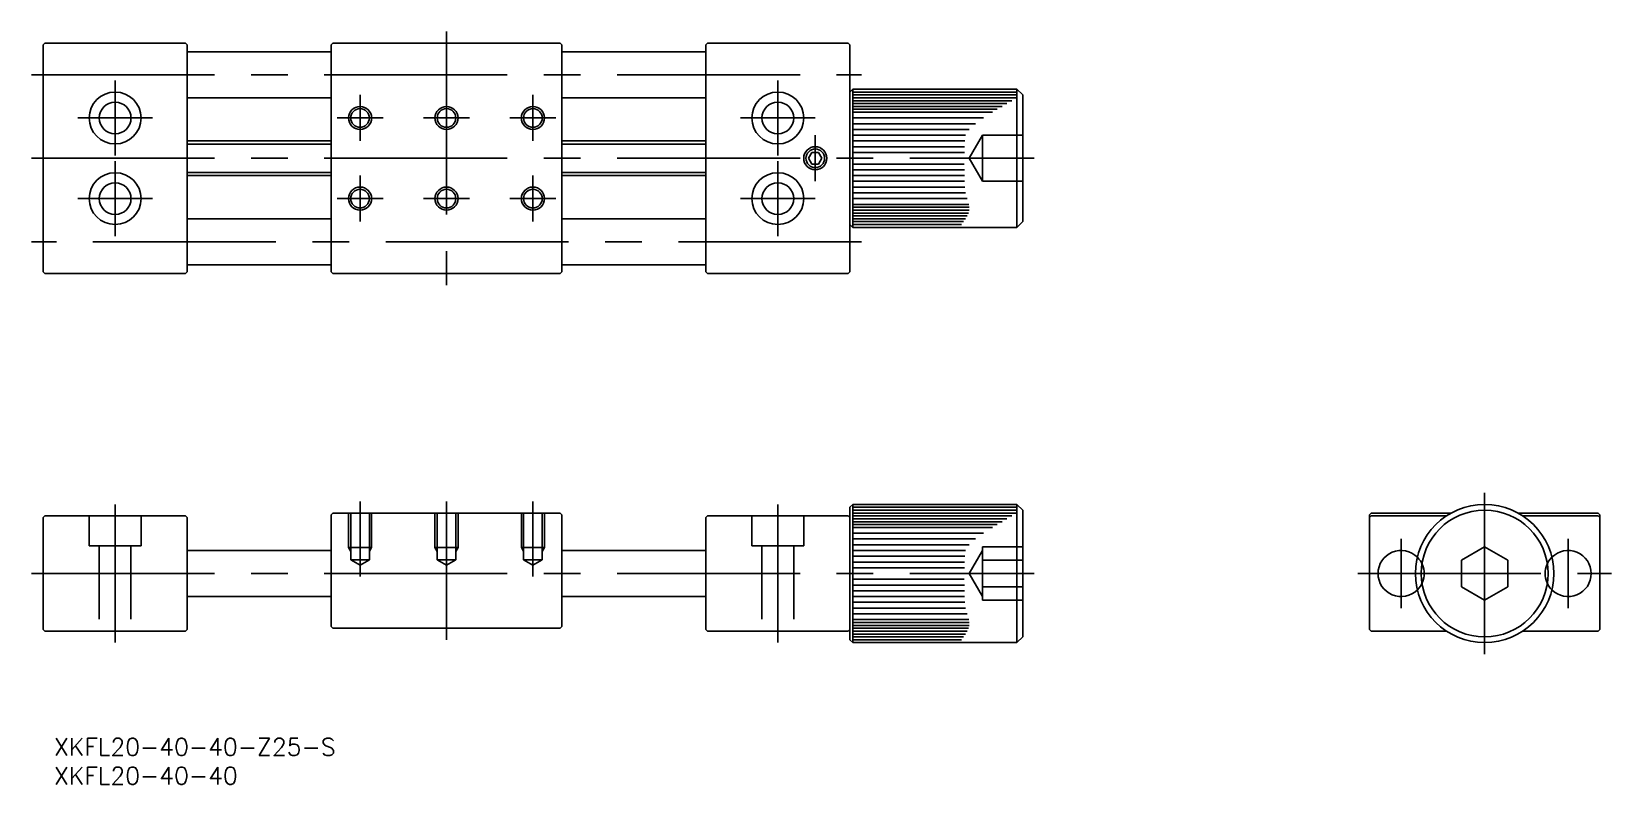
# Model space of a CAD drawing. Extents: x -252 to 22, y -37 to 94.
import ezdxf

# ---------------------------------------------------------------- set-up
doc = ezdxf.new("R2010")
doc.units = 0
doc.linetypes.add('CENTER', pattern=[50.8, 31.75, -6.35, 6.35, -6.35])
doc.linetypes.add('DASHED', pattern=[19.05, 12.7, -6.35])
doc.layers.get('0').update_dxf_attribs({"linetype": 'CONTINUOUS'})
doc.layers.add('CENTER', color=1, linetype='CONTINUOUS')
doc.styles.get("Standard").update_dxf_attribs({"font": 'txt.shx', "height": 3, "bigfont": 'bigfont.shx'})

# ---------------------------------------------------------------- blocks, each defined once
blk = doc.blocks.new('*U2')
at = {"color": 7, "linetype": 'CONTINUOUS'}
blk.add_text('XKFL20-40-40-Z25-S', height=3, dxfattribs=at).set_placement((-248.26, -31.61))
blk = doc.blocks.new('*U3')
at = {"color": 7, "linetype": 'CONTINUOUS'}
blk.add_text('XKFL20-40-40', height=3, dxfattribs=at).set_placement((-248.26, -36.61))

msp = doc.modelspace()

# ---------------------------------------------------------------- linework, layer by layer
at = {"color": 7, "linetype": 'CONTINUOUS'}
for p, q in [((-250.16, 91.79), (-249.86, 92.09)), ((-250.16, 91.79), (-250.16, 52.39)), ((-249.86, 92.09), (-225.46, 92.09)), ((-225.16, 91.79), (-225.46, 92.09)), ((-225.16, 91.79), (-225.16, 52.39)), ((-200.16, 90.59), (-225.16, 90.59)), ((-200.16, 91.79), (-199.86, 92.09)), ((-200.16, 91.79), (-200.16, 52.39)), ((-199.86, 92.09), (-160.46, 92.09)), ((-160.46, 92.09), (-160.16, 91.79)), ((-160.16, 91.79), (-160.16, 52.39)), ((-160.16, 90.59), (-135.16, 90.59)), ((-135.16, 91.79), (-134.86, 92.09)), ((-135.16, 91.79), (-135.16, 52.39)), ((-134.86, 92.09), (-110.46, 92.09)), ((-110.16, 91.79), (-110.46, 92.09)), ((-110.16, 91.79), (-110.16, 52.39)), ((-200.16, 82.59), (-225.16, 82.59)), ((-135.16, 82.59), (-160.16, 82.59)), ((-109.66, 84.09), (-110.16, 83.59)), ((-110.16, 83.59), (-110.16, 60.59)), ((-109.66, 84.09), (-81.16, 84.09)), ((-109.66, 84.09), (-109.66, 60.09)), ((-109.66, 83.59), (-81.16, 83.59)), ((-81.16, 83.09), (-109.66, 83.09)), ((-109.66, 82.59), (-81.16, 82.59)), ((-81.16, 84.09), (-81.16, 60.09)), ((-80.16, 83.09), (-81.16, 84.09)), ((-80.16, 83.09), (-80.16, 61.09)), ((-82.03, 82.09), (-109.66, 82.09)), ((-109.66, 81.59), (-82.9, 81.59)), ((-83.74, 81.09), (-109.66, 81.09)), ((-109.66, 80.59), (-84.57, 80.59)), ((-85.4, 80.09), (-109.66, 80.09)), ((-109.66, 79.09), (-86.94, 79.09)), ((-88.36, 78.09), (-109.66, 78.09)), ((-109.66, 77.09), (-89.47, 77.09)), ((-225.16, 75.09), (-200.16, 75.09)), ((-160.16, 75.09), (-135.16, 75.09)), ((-90.1, 76.09), (-109.66, 76.09)), ((-109.66, 75.09), (-90.21, 75.09)), ((-90.25, 74.09), (-109.66, 74.09)), ((-116.74, 73.09), (-117.32, 72.09)), ((-117.32, 72.09), (-116.74, 71.09)), ((-115.58, 73.09), (-116.74, 73.09)), ((-115.01, 72.09), (-115.58, 73.09)), ((-115.58, 71.09), (-115.01, 72.09)), ((-109.66, 73.09), (-90.28, 73.09)), ((-225.16, 69.09), (-200.16, 69.09)), ((-160.16, 69.09), (-135.16, 69.09)), ((-116.74, 71.09), (-115.58, 71.09)), ((-90.3, 71.09), (-109.66, 71.09)), ((-109.66, 70.09), (-90.29, 70.09)), ((-90.28, 69.09), (-109.66, 69.09)), ((-109.66, 68.09), (-90.25, 68.09)), ((-90.21, 67.09), (-109.66, 67.09)), ((-90.08, 66.09), (-109.66, 66.09)), ((-109.66, 65.09), (-89.83, 65.09)), ((-89.54, 64.09), (-109.66, 64.09)), ((-109.66, 63.59), (-89.45, 63.59)), ((-89.47, 63.09), (-109.66, 63.09)), ((-200.16, 61.59), (-225.16, 61.59)), ((-160.16, 61.59), (-135.16, 61.59)), ((-109.66, 60.09), (-110.16, 60.59)), ((-109.66, 62.59), (-89.59, 62.59)), ((-89.8, 62.09), (-109.66, 62.09)), ((-109.66, 61.59), (-90.09, 61.59)), ((-90.42, 61.09), (-109.66, 61.09)), ((-109.66, 60.59), (-90.78, 60.59)), ((-81.16, 60.09), (-80.16, 61.09)), ((-81.16, 60.09), (-109.66, 60.09)), ((-249.86, 52.09), (-250.16, 52.39)), ((-225.46, 52.09), (-225.16, 52.39)), ((-200.16, 53.59), (-225.16, 53.59)), ((-199.86, 52.09), (-200.16, 52.39)), ((-160.46, 52.09), (-160.16, 52.39)), ((-135.16, 53.59), (-160.16, 53.59)), ((-134.86, 52.09), (-135.16, 52.39)), ((-110.46, 52.09), (-110.16, 52.39)), ((-249.86, 52.09), (-225.46, 52.09)), ((-199.86, 52.09), (-160.46, 52.09)), ((-134.86, 52.09), (-110.46, 52.09)), ((-109.66, 12), (-110.16, 11.5)), ((-110.16, 11.5), (-110.16, -11.5)), ((-109.66, 12), (-81.16, 12)), ((-109.66, 12), (-109.66, -12)), ((-109.66, 11.5), (-81.16, 11.5)), ((-81.16, 11), (-109.66, 11)), ((-81.16, 12), (-81.16, -12)), ((-80.16, 11), (-81.16, 12)), ((-80.16, 11), (-80.16, -11)), ((-250.16, 9.7), (-249.86, 10)), ((-250.16, 9.7), (-250.16, -9.7)), ((-225.46, 10), (-249.86, 10)), ((-225.16, 9.7), (-225.46, 10)), ((-225.16, -9.7), (-225.16, 9.7)), ((-199.86, 10.5), (-200.16, 10.2)), ((-200.16, 10.2), (-200.16, -9.2)), ((-160.46, 10.5), (-199.86, 10.5)), ((-160.16, 10.2), (-160.46, 10.5)), ((-160.16, 10.2), (-160.16, -9.2)), ((-135.16, 9.7), (-134.86, 10)), ((-135.16, 9.7), (-135.16, -9.7)), ((-110.46, 10), (-134.86, 10)), ((-110.46, 10), (-110.16, 9.7)), ((-110.16, -9.7), (-110.16, 9.7)), ((-109.66, 10.5), (-81.16, 10.5)), ((-82.03, 10), (-109.66, 10)), ((-109.66, 9.5), (-82.9, 9.5)), ((-83.74, 9), (-109.66, 9)), ((-109.66, 8.5), (-84.57, 8.5)), ((-19.7, 10.5), (-20, 10.2)), ((-20, 10.2), (-20, -9.7)), ((-19.7, 10), (-20, 9.7)), ((-19.7, 10.5), (-5.81, 10.5)), ((-19.7, 10), (-6.63, 10)), ((5.81, 10.5), (19.7, 10.5)), ((6.63, 10), (19.7, 10)), ((19.7, 10.5), (20, 10.2)), ((19.7, 10), (20, 9.7)), ((20, 10.2), (20, -9.7)), ((-85.4, 8), (-109.66, 8)), ((-109.66, 7), (-86.94, 7)), ((-88.36, 6), (-109.66, 6)), ((-200.16, 4), (-225.16, 4)), ((-135.16, 4), (-160.16, 4)), ((-109.66, 5), (-89.47, 5)), ((-90.1, 4), (-109.66, 4)), ((-109.66, 3), (-90.21, 3)), ((0, 4.62), (-4, 2.31)), ((4, 2.31), (0, 4.62)), ((-90.25, 2), (-109.66, 2)), ((-109.66, 1), (-90.28, 1)), ((-4, 2.31), (-4, -2.31)), ((4, -2.31), (4, 2.31)), ((-90.3, -1), (-109.66, -1)), ((-109.66, -2), (-90.29, -2)), ((-4, -2.31), (0, -4.62)), ((0, -4.62), (4, -2.31)), ((-225.16, -4), (-200.16, -4)), ((-160.16, -4), (-135.16, -4)), ((-90.28, -3), (-109.66, -3)), ((-109.66, -4), (-90.25, -4)), ((-90.21, -5), (-109.66, -5)), ((-90.08, -6), (-109.66, -6)), ((-109.66, -7), (-89.83, -7)), ((-89.54, -8), (-109.66, -8)), ((-249.86, -10), (-250.16, -9.7)), ((-249.86, -10), (-225.46, -10)), ((-225.46, -10), (-225.16, -9.7)), ((-199.86, -9.5), (-200.16, -9.2)), ((-199.86, -9.5), (-160.46, -9.5)), ((-160.46, -9.5), (-160.16, -9.2)), ((-134.86, -10), (-135.16, -9.7)), ((-134.86, -10), (-110.46, -10)), ((-110.46, -10), (-110.16, -9.7)), ((-109.66, -8.5), (-89.45, -8.5)), ((-89.47, -9), (-109.66, -9)), ((-109.66, -9.5), (-89.59, -9.5)), ((-89.8, -10), (-109.66, -10)), ((-109.66, -10.5), (-90.09, -10.5)), ((-19.7, -10), (-20, -9.7)), ((-19.7, -10), (-6.63, -10)), ((6.63, -10), (19.7, -10)), ((19.7, -10), (20, -9.7)), ((-109.66, -12), (-110.16, -11.5)), ((-90.42, -11), (-109.66, -11)), ((-109.66, -11.5), (-90.78, -11.5)), ((-81.16, -12), (-109.66, -12)), ((-81.16, -12), (-80.16, -11))]:
    msp.add_line(p, q, dxfattribs=at)
at = {"color": 3, "linetype": 'CONTINUOUS'}
for p, q in [((-225.16, 74.54), (-200.16, 74.54)), ((-160.16, 74.54), (-135.16, 74.54)), ((-225.16, 69.63), (-200.16, 69.63)), ((-160.16, 69.63), (-135.16, 69.63))]:
    msp.add_line(p, q, dxfattribs=at)
at = {"color": 3, "linetype": 'DASHED'}
for p, q in [((-89.47, 72.09), (-87.16, 76.09)), ((-80.16, 76.09), (-87.16, 76.09)), ((-87.16, 76.09), (-87.16, 68.09)), ((-89.47, 72.09), (-87.16, 68.09)), ((-80.16, 72.09), (-87.16, 72.09)), ((-80.16, 68.09), (-87.16, 68.09)), ((-242.16, 10), (-242.16, 4.8)), ((-233.16, 4.8), (-233.16, 10)), ((-197.16, 10.5), (-197.16, 4.5)), ((-196.78, 10.5), (-196.78, 2.4)), ((-193.54, 10.5), (-193.54, 2.4)), ((-193.16, 10.5), (-193.16, 4.5)), ((-182.16, 10.5), (-182.16, 4.5)), ((-181.78, 10.5), (-181.78, 2.4)), ((-178.54, 10.5), (-178.54, 2.4)), ((-178.16, 10.5), (-178.16, 4.5)), ((-167.16, 10.5), (-167.16, 4.5)), ((-166.78, 10.5), (-166.78, 2.4)), ((-163.54, 10.5), (-163.54, 2.4)), ((-163.16, 10.5), (-163.16, 4.5)), ((-127.16, 10), (-127.16, 4.8)), ((-118.16, 4.8), (-118.16, 10)), ((-242.16, 4.8), (-233.16, 4.8)), ((-240.41, 4.8), (-240.41, -10)), ((-234.91, 4.8), (-234.91, -10)), ((-197.16, 4.5), (-196.78, 3.84)), ((-193.16, 4.5), (-197.16, 4.5)), ((-193.16, 4.5), (-193.54, 3.84)), ((-182.16, 4.5), (-181.78, 3.84)), ((-178.16, 4.5), (-182.16, 4.5)), ((-178.16, 4.5), (-178.54, 3.84)), ((-167.16, 4.5), (-166.78, 3.84)), ((-163.16, 4.5), (-167.16, 4.5)), ((-163.16, 4.5), (-163.54, 3.84)), ((-127.16, 4.8), (-118.16, 4.8)), ((-125.41, 4.8), (-125.41, -10)), ((-119.91, 4.8), (-119.91, -10)), ((-89.47, 0), (-87.16, 4)), ((-87.16, 4.62), (-87.16, -4.62)), ((-87.16, 4.62), (-80.16, 4.62)), ((-196.78, 2.4), (-195.16, 1.46)), ((-193.54, 2.4), (-196.78, 2.4)), ((-193.54, 2.4), (-195.16, 1.46)), ((-181.78, 2.4), (-180.16, 1.46)), ((-178.54, 2.4), (-181.78, 2.4)), ((-178.54, 2.4), (-180.16, 1.46)), ((-166.78, 2.4), (-165.16, 1.46)), ((-163.54, 2.4), (-166.78, 2.4)), ((-163.54, 2.4), (-165.16, 1.46)), ((-89.47, 0), (-87.16, -4)), ((-87.16, 2.31), (-80.16, 2.31)), ((-87.16, -2.31), (-80.16, -2.31)), ((-87.16, -4.62), (-80.16, -4.62))]:
    msp.add_line(p, q, dxfattribs=at)
at = {"color": 7, "linetype": 'CONTINUOUS'}
for centre, radius in [((-237.66, 79.09), 4.5), ((-122.66, 79.09), 4.5), ((-237.66, 79.09), 2.75), ((-195.16, 79.09), 1.62), ((-180.16, 79.09), 1.62), ((-165.16, 79.09), 1.62), ((-122.66, 79.09), 2.75), ((-116.16, 72.09), 1.62), ((-237.66, 65.09), 4.5), ((-122.66, 65.09), 4.5), ((-237.66, 65.09), 2.75), ((-195.16, 65.09), 1.62), ((-180.16, 65.09), 1.62), ((-165.16, 65.09), 1.62), ((-122.66, 65.09), 2.75), ((0, 0), 12), ((0, 0), 11)]:
    msp.add_circle(centre, radius, dxfattribs=at)
at = {"color": 3, "linetype": 'CONTINUOUS'}
for centre in [(-195.16, 79.09), (-180.16, 79.09), (-165.16, 79.09), (-116.16, 72.09), (-195.16, 65.09), (-180.16, 65.09), (-165.16, 65.09)]:
    msp.add_circle(centre, 2, dxfattribs=at)
at = {"color": 7, "linetype": 'CONTINUOUS'}
for centre, start, end in [((-14.5, 0), 44.8422, 315.1578), ((14.5, 0), 224.8422, 135.1578)]:
    msp.add_arc(centre, 4, start, end, dxfattribs=at)
at = {"color": 3, "linetype": 'DASHED'}
for centre, start, end in [((-14.5, 0), 315.1578, 44.8422), ((14.5, 0), 135.1578, 224.8422)]:
    msp.add_arc(centre, 4, start, end, dxfattribs=at)
at = {"layer": 'CENTER', "color": 1, "linetype": 'CENTER'}
for p, q in [((-180.16, 94.09), (-180.16, 50.09)), ((-252.16, 86.59), (-108.16, 86.59)), ((-237.66, 85.59), (-237.66, 72.59)), ((-122.66, 85.59), (-122.66, 72.59)), ((-195.16, 83.09), (-195.16, 75.09)), ((-165.16, 83.09), (-165.16, 75.09)), ((-231.16, 79.09), (-244.16, 79.09)), ((-199.16, 79.09), (-191.16, 79.09)), ((-184.16, 79.09), (-176.16, 79.09)), ((-169.16, 79.09), (-161.16, 79.09)), ((-129.16, 79.09), (-116.16, 79.09)), ((-116.16, 76.09), (-116.16, 68.09)), ((-252.16, 72.09), (-78.16, 72.09)), ((-237.66, 71.59), (-237.66, 58.59)), ((-122.66, 71.59), (-122.66, 58.59)), ((-195.16, 69.09), (-195.16, 61.09)), ((-165.16, 69.09), (-165.16, 61.09)), ((-231.16, 65.09), (-244.16, 65.09)), ((-199.16, 65.09), (-191.16, 65.09)), ((-184.16, 65.09), (-176.16, 65.09)), ((-169.16, 65.09), (-161.16, 65.09)), ((-129.16, 65.09), (-116.16, 65.09)), ((-108.16, 57.59), (-252.16, 57.59)), ((0, 14), (0, -14)), ((-237.66, 12), (-237.66, -12)), ((-195.16, 12.5), (-195.16, -0.54)), ((-180.16, 12.5), (-180.16, -11.5)), ((-165.16, 12.5), (-165.16, -0.54)), ((-122.66, 12), (-122.66, -12)), ((-14.5, 6), (-14.5, -6)), ((14.5, 6), (14.5, -6)), ((-252.16, 0), (-78.16, 0)), ((-22, 0), (22, 0)), ((-4, 0), (4, 0))]:
    msp.add_line(p, q, dxfattribs=at)

# ---------------------------------------------------------------- block references
at = {"color": 7, "linetype": 'CONTINUOUS'}
for name in ['*U2', '*U3']:
    msp.add_blockref(name, (0, 0), dxfattribs=at)

doc.saveas('drawing.dxf')
